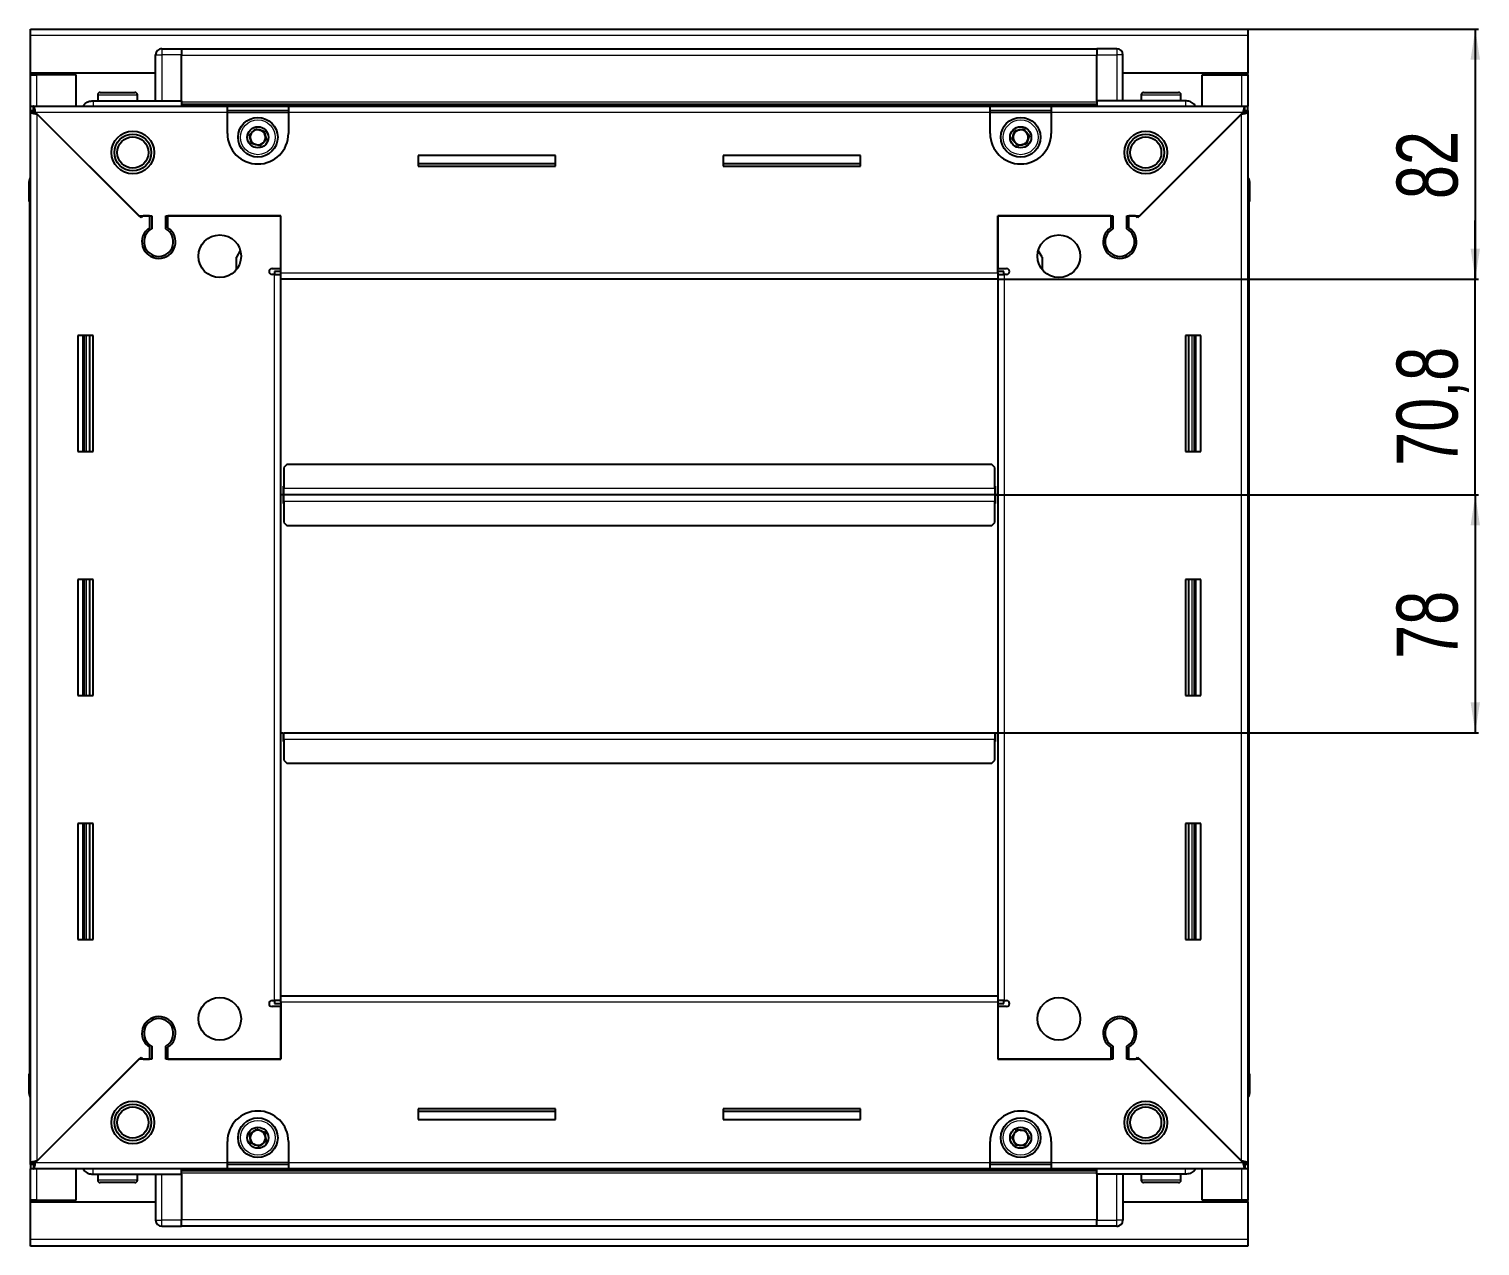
# Model space of a CAD drawing. Header units: millimetres. Extents: x 1021 to 3637, y -589 to 1493.
# Drawn here: x 3161.3 to 3636.8, y 943.2 to 1342.2 of the extents above; entities that cross this region are included whole.
import ezdxf

# ---------------------------------------------------------------- set-up
doc = ezdxf.new("R2010")
doc.units = ezdxf.units.MM
doc.layers.add('FORMAT', color=7, linetype='Continuous')
doc.styles.add('SLDTEXTSTYLE0', font='TXT', dxfattribs={"width": 0.75})
doc.dimstyles.new('SLDDIMSTYLE0', dxfattribs={"dimtxt": 20, "dimasz": 10, "dimexe": 0, "dimexo": 0.0625, "dimgap": 5, "dimtad": 2, "dimdec": 1, "dimrnd": 1e-09, "dimzin": 12, "dimdsep": 46, "dimtxsty": 'SLDTEXTSTYLE0', "dimsah": 1, "dimcen": 0.09, "dimadec": 0, "dimazin": 3, "dimtfac": 1, "dimtofl": 0, "dimtmove": 0, "dimatfit": 3, "dimfxl": 0, "dimfrac": 2, "dimtolj": 1, "dimtzin": 12, "dimarcsym": 0})
doc.dimstyles.new('SLDDIMSTYLE1', dxfattribs={"dimtxt": 20, "dimasz": 10, "dimexe": 0, "dimexo": 0.0625, "dimgap": 5, "dimtad": 2, "dimdec": 1, "dimrnd": 1e-09, "dimzin": 12, "dimdsep": 46, "dimtxsty": 'SLDTEXTSTYLE0', "dimsah": 1, "dimcen": 0.09, "dimadec": 0, "dimazin": 3, "dimtfac": 1, "dimtmove": 0, "dimatfit": 0, "dimfxl": 0, "dimfrac": 2, "dimtolj": 1, "dimtzin": 12, "dimarcsym": 0})

# ---------------------------------------------------------------- blocks, each defined once
blk = doc.blocks.new('_D_5')
at = {"layer": 'FORMAT'}
for p, q in [((3560.81, 1342.16), (3636.3, 1342.16)), ((3635.3, 1342.16), (3635.3, 1260.16)), ((3478.81, 1260.16), (3636.3, 1260.16))]:
    blk.add_line(p, q, dxfattribs=at)
for points in [[(3635.3, 1342.16), (3633.76, 1332.16), (3636.83, 1332.16)], [(3635.3, 1260.16), (3636.83, 1270.16), (3633.76, 1270.16)]]:
    blk.add_solid(points, dxfattribs=at)
at = {"layer": 'FORMAT', "insert": (3609.51, 1286.39), "char_height": 20, "attachment_point": 1, "rotation": 90, "style": 'SLDTEXTSTYLE0'}
blk.add_mtext('82', dxfattribs=at)
blk = doc.blocks.new('_D_6')
at = {"layer": 'FORMAT'}
for p, q in [((3635.3, 1260.16), (3635.3, 1279.39)), ((3478.81, 1260.16), (3636.3, 1260.16)), ((3635.3, 1189.41), (3635.3, 1260.16)), ((3477.81, 1189.41), (3636.3, 1189.41)), ((3635.3, 1189.41), (3635.3, 1170.18))]:
    blk.add_line(p, q, dxfattribs=at)
for points in [[(3635.3, 1260.16), (3636.83, 1270.16), (3633.76, 1270.16)], [(3635.3, 1189.41), (3633.76, 1179.41), (3636.83, 1179.41)]]:
    blk.add_solid(points, dxfattribs=at)
at = {"layer": 'FORMAT', "insert": (3609.51, 1198.93), "char_height": 20, "attachment_point": 1, "rotation": 90, "style": 'SLDTEXTSTYLE0'}
blk.add_mtext('70,8', dxfattribs=at)
blk = doc.blocks.new('_D_7')
at = {"layer": 'FORMAT'}
for p, q in [((3477.81, 1189.41), (3636.3, 1189.41)), ((3635.3, 1189.41), (3635.3, 1111.46)), ((3477.81, 1111.46), (3636.3, 1111.46))]:
    blk.add_line(p, q, dxfattribs=at)
for points in [[(3635.3, 1189.41), (3633.76, 1179.41), (3636.83, 1179.41)], [(3635.3, 1111.46), (3636.83, 1121.46), (3633.76, 1121.46)]]:
    blk.add_solid(points, dxfattribs=at)
at = {"layer": 'FORMAT', "insert": (3609.51, 1135.66), "char_height": 20, "attachment_point": 1, "rotation": 90, "style": 'SLDTEXTSTYLE0'}
blk.add_mtext('78', dxfattribs=at)

msp = doc.modelspace()

# ---------------------------------------------------------------- linework, layer by layer
at = {"color": 7, "linetype": 'Continuous', "lineweight": 25}
for p, q in [((3161.8, 1342.16), (3560.8, 1342.16)), ((3161.8, 1340.06), (3161.8, 1342.16)), ((3560.8, 1342.16), (3560.8, 1340.06)), ((3161.8, 1327.66), (3161.8, 1340.06)), ((3560.8, 1340.06), (3560.8, 1327.66)), ((3202.8, 1318.66), (3202.8, 1333.66)), ((3203.47, 1335.16), (3203.47, 1335.16)), ((3204.8, 1335.66), (3211.3, 1335.66)), ((3204.8, 1335.66), (3211.3, 1335.66)), ((3211.3, 1335.66), (3211.3, 1335.66)), ((3211.3, 1335.66), (3211.3, 1335.66)), ((3211.3, 1335.66), (3211.3, 1333.66)), ((3511.3, 1335.51), (3211.3, 1335.51)), ((3211.3, 1318.66), (3211.3, 1333.66)), ((3511.3, 1335.66), (3511.3, 1335.66)), ((3517.8, 1335.66), (3511.3, 1335.66)), ((3517.8, 1335.66), (3511.3, 1335.66)), ((3511.3, 1335.66), (3511.3, 1333.66)), ((3511.3, 1318.66), (3511.3, 1333.66)), ((3519.8, 1333.66), (3519.8, 1333.66)), ((3519.8, 1318.66), (3519.8, 1333.66)), ((3202.8, 1327.66), (3161.8, 1327.66)), ((3161.8, 1327.16), (3161.8, 1327.66)), ((3161.8, 1327.16), (3163.9, 1327.16)), ((3161.8, 1316.91), (3161.8, 1327.16)), ((3163.3, 1327.16), (3163.3, 1327.66)), ((3176.8, 1327.16), (3163.9, 1327.16)), ((3176.8, 1316.91), (3176.8, 1327.16)), ((3560.8, 1327.66), (3519.8, 1327.66)), ((3545.8, 1327.16), (3558.7, 1327.16)), ((3545.8, 1316.91), (3545.8, 1327.16)), ((3558.7, 1327.16), (3560.8, 1327.16)), ((3559.3, 1327.16), (3559.3, 1327.66)), ((3560.8, 1327.16), (3560.8, 1327.66)), ((3560.8, 1327.16), (3560.8, 1316.91)), ((3182.3, 1318.66), (3211.3, 1318.66)), ((3183.8, 1320.56), (3183.8, 1318.66)), ((3184.6, 1321.36), (3196, 1321.36)), ((3196.8, 1318.66), (3196.8, 1320.56)), ((3211.3, 1318.66), (3211.3, 1318.16)), ((3211.3, 1317.51), (3511.3, 1317.51)), ((3540.3, 1318.66), (3511.3, 1318.66)), ((3511.3, 1318.66), (3511.3, 1318.16)), ((3525.8, 1320.56), (3525.8, 1318.66)), ((3526.6, 1321.36), (3538, 1321.36)), ((3538.8, 1318.66), (3538.8, 1320.56)), ((3161.8, 1315.41), (3161.8, 1316.91)), ((3161.8, 1316.91), (3162.8, 1316.91)), ((3161.8, 1314.91), (3161.8, 1315.41)), ((3161.8, 1315.41), (3162.8, 1315.41)), ((3161.8, 970.41), (3161.8, 1314.91)), ((3163.3, 1314.91), (3161.8, 1314.91)), ((3162.8, 1315.41), (3162.8, 1316.91)), ((3162.8, 1316.91), (3226.3, 1316.91)), ((3163.4, 1314.81), (3197.3, 1280.91)), ((3198, 1280.21), (3163.9, 1314.31)), ((3226.3, 1314.81), (3226.3, 1316.91)), ((3226.3, 1316.91), (3246.3, 1316.91)), ((3226.3, 1315.41), (3246.3, 1315.41)), ((3226.3, 1307.91), (3226.3, 1314.81)), ((3246.3, 1316.91), (3246.3, 1314.81)), ((3246.3, 1316.91), (3476.3, 1316.91)), ((3246.3, 1314.81), (3246.3, 1307.91)), ((3476.3, 1314.81), (3476.3, 1316.91)), ((3476.3, 1316.91), (3496.3, 1316.91)), ((3476.3, 1315.41), (3496.3, 1315.41)), ((3476.3, 1307.91), (3476.3, 1314.81)), ((3496.3, 1316.91), (3559.8, 1316.91)), ((3496.3, 1316.91), (3496.3, 1314.81)), ((3496.3, 1314.81), (3496.3, 1307.91)), ((3558.7, 1314.31), (3524.6, 1280.21)), ((3525.3, 1280.91), (3559.2, 1314.81)), ((3559.3, 1314.91), (3560.8, 1314.91)), ((3559.8, 1315.41), (3559.8, 1316.91)), ((3559.8, 1316.91), (3560.8, 1316.91)), ((3559.8, 1315.41), (3560.8, 1315.41)), ((3560.8, 1315.41), (3560.8, 1316.91)), ((3560.8, 1315.41), (3560.8, 1314.91)), ((3560.8, 1314.91), (3560.8, 970.41)), ((3333.8, 1300.66), (3288.8, 1300.66)), ((3288.8, 1300.66), (3288.8, 1297.16)), ((3333.8, 1297.16), (3333.8, 1300.66)), ((3433.8, 1300.66), (3388.8, 1300.66)), ((3388.8, 1300.66), (3388.8, 1297.16)), ((3433.8, 1297.16), (3433.8, 1300.66)), ((3333.8, 1297.91), (3288.8, 1297.91)), ((3288.8, 1297.16), (3333.8, 1297.16)), ((3433.8, 1297.91), (3388.8, 1297.91)), ((3388.8, 1297.16), (3433.8, 1297.16)), ((3560.8, 1293.49), (3560.8, 1293.49)), ((3161.3, 1292.16), (3161.3, 1285.66)), ((3161.3, 1285.66), (3161.3, 1292.16)), ((3561.3, 1292.16), (3561.3, 1285.66)), ((3561.3, 1285.66), (3561.3, 1292.16)), ((3161.3, 1285.66), (3161.3, 1285.66)), ((3161.8, 1285.66), (3161.3, 1285.66)), ((3161.45, 1285.66), (3161.45, 999.66)), ((3560.8, 1285.66), (3561.3, 1285.66)), ((3561.15, 999.66), (3561.15, 1285.66)), ((3561.3, 1285.66), (3561.3, 1285.66)), ((3561.3, 1285.66), (3561.3, 1285.66)), ((3197.3, 1280.91), (3201.5, 1280.91)), ((3198.7, 1280.91), (3198, 1280.21)), ((3200.8, 1280.91), (3198.7, 1280.91)), ((3200.8, 1280.91), (3200.8, 1277.02)), ((3201.5, 1280.91), (3201.5, 1276.63)), ((3206.1, 1280.91), (3243.8, 1280.91)), ((3206.1, 1276.63), (3206.1, 1280.91)), ((3206.8, 1277.02), (3206.8, 1280.91)), ((3243.8, 1280.91), (3206.8, 1280.91)), ((3243.8, 1262.26), (3243.8, 1280.91)), ((3243.8, 1263.66), (3243.8, 1280.91)), ((3478.8, 1280.91), (3516.5, 1280.91)), ((3478.8, 1262.26), (3478.8, 1280.91)), ((3478.8, 1280.91), (3478.8, 1263.66)), ((3515.8, 1280.91), (3478.8, 1280.91)), ((3515.8, 1280.91), (3515.8, 1277.02)), ((3516.5, 1280.91), (3516.5, 1276.63)), ((3521.1, 1280.91), (3525.3, 1280.91)), ((3521.1, 1276.63), (3521.1, 1280.91)), ((3523.9, 1280.91), (3521.8, 1280.91)), ((3521.8, 1277.02), (3521.8, 1280.91)), ((3524.6, 1280.21), (3523.9, 1280.91)), ((3201.8, 1268.05), (3201.8, 1267.29)), ((3230.53, 1269.56), (3229.3, 1267.41)), ((3229.3, 1263.33), (3229.3, 1267.41)), ((3493.3, 1267.41), (3492.06, 1269.56)), ((3493.3, 1267.41), (3493.3, 1263.33)), ((3520.8, 1268.05), (3520.8, 1267.29)), ((3240.95, 1263.66), (3243.8, 1263.66)), ((3241.7, 1261.66), (3240.95, 1261.66)), ((3241.7, 1261.66), (3243.8, 1261.66)), ((3243.8, 1262.66), (3241.8, 1262.66)), ((3241.8, 1262.66), (3241.8, 1261.66)), ((3243.8, 1260.16), (3243.8, 1262.26)), ((3478.8, 1263.66), (3481.65, 1263.66)), ((3480.8, 1262.66), (3478.8, 1262.66)), ((3478.8, 1262.26), (3478.8, 1260.16)), ((3478.8, 1261.66), (3480.9, 1261.66)), ((3480.8, 1261.66), (3480.8, 1262.66)), ((3481.65, 1261.66), (3480.9, 1261.66)), ((3478.8, 1260.16), (3243.8, 1260.16)), ((3243.8, 1025.16), (3243.8, 1260.16)), ((3478.8, 1260.16), (3478.8, 1025.16)), ((3182.3, 1241.66), (3177.3, 1241.66)), ((3177.3, 1241.66), (3177.3, 1203.66)), ((3179.45, 1203.66), (3179.45, 1241.66)), ((3181.24, 1203.66), (3181.24, 1241.66)), ((3181.27, 1203.66), (3181.27, 1241.66)), ((3182.3, 1203.66), (3182.3, 1241.66)), ((3540.3, 1241.66), (3540.3, 1203.66)), ((3545.3, 1241.66), (3540.3, 1241.66)), ((3541.32, 1241.66), (3541.32, 1203.66)), ((3541.35, 1241.66), (3541.35, 1203.66)), ((3543.15, 1241.66), (3543.15, 1203.66)), ((3545.3, 1203.66), (3545.3, 1241.66)), ((3177.3, 1203.66), (3182.3, 1203.66)), ((3540.3, 1203.66), (3545.3, 1203.66)), ((3245.8, 1199.41), (3244.8, 1198.41)), ((3244.8, 1198.41), (3244.8, 1191.51)), ((3476.8, 1199.41), (3245.8, 1199.41)), ((3477.8, 1198.41), (3476.8, 1199.41)), ((3477.8, 1191.51), (3477.8, 1198.41)), ((3244.55, 1189.41), (3243.8, 1189.41)), ((3244.8, 1192.26), (3244.55, 1192.26)), ((3244.55, 1192.26), (3244.55, 1189.41)), ((3244.55, 1189.41), (3244.55, 1186.56)), ((3244.8, 1189.41), (3244.8, 1191.51)), ((3477.8, 1189.41), (3244.8, 1189.41)), ((3244.8, 1187.31), (3244.8, 1189.41)), ((3478.05, 1192.26), (3477.8, 1192.26)), ((3477.8, 1191.51), (3477.8, 1189.41)), ((3477.8, 1189.41), (3477.8, 1187.31)), ((3478.05, 1189.41), (3478.05, 1192.26)), ((3478.8, 1189.41), (3478.05, 1189.41)), ((3478.05, 1186.56), (3478.05, 1189.41)), ((3244.55, 1186.56), (3244.8, 1186.56)), ((3244.8, 1187.31), (3244.8, 1180.41)), ((3477.8, 1180.41), (3477.8, 1187.31)), ((3477.8, 1186.56), (3478.05, 1186.56)), ((3244.8, 1180.41), (3245.8, 1179.41)), ((3245.8, 1179.41), (3476.8, 1179.41)), ((3476.8, 1179.41), (3477.8, 1180.41)), ((3182.3, 1161.66), (3177.3, 1161.66)), ((3177.3, 1161.66), (3177.3, 1123.66)), ((3179.45, 1123.66), (3179.45, 1161.66)), ((3181.24, 1123.66), (3181.24, 1161.66)), ((3181.27, 1123.66), (3181.27, 1161.66)), ((3182.3, 1123.66), (3182.3, 1161.66)), ((3540.3, 1161.66), (3540.3, 1123.66)), ((3545.3, 1161.66), (3540.3, 1161.66)), ((3541.32, 1161.66), (3541.32, 1123.66)), ((3541.35, 1161.66), (3541.35, 1123.66)), ((3543.15, 1161.66), (3543.15, 1123.66)), ((3545.3, 1123.66), (3545.3, 1161.66)), ((3177.3, 1123.66), (3182.3, 1123.66)), ((3540.3, 1123.66), (3545.3, 1123.66)), ((3243.8, 1111.46), (3244.55, 1111.46)), ((3244.55, 1111.46), (3244.55, 1108.61)), ((3244.55, 1108.61), (3244.8, 1108.61)), ((3244.8, 1109.36), (3244.8, 1111.46)), ((3244.8, 1111.46), (3477.8, 1111.46)), ((3244.8, 1109.36), (3244.8, 1102.46)), ((3477.8, 1111.46), (3477.8, 1109.36)), ((3477.8, 1102.46), (3477.8, 1109.36)), ((3477.8, 1108.61), (3478.05, 1108.61)), ((3478.05, 1108.61), (3478.05, 1111.46)), ((3478.05, 1111.46), (3478.8, 1111.46)), ((3244.8, 1102.46), (3245.8, 1101.46)), ((3245.8, 1101.46), (3476.8, 1101.46)), ((3476.8, 1101.46), (3477.8, 1102.46)), ((3182.3, 1081.66), (3177.3, 1081.66)), ((3177.3, 1081.66), (3177.3, 1043.66)), ((3179.45, 1043.66), (3179.45, 1081.66)), ((3181.24, 1043.66), (3181.24, 1081.66)), ((3181.27, 1043.66), (3181.27, 1081.66)), ((3182.3, 1043.66), (3182.3, 1081.66)), ((3540.3, 1081.66), (3540.3, 1043.66)), ((3545.3, 1081.66), (3540.3, 1081.66)), ((3541.32, 1081.66), (3541.32, 1043.66)), ((3541.35, 1081.66), (3541.35, 1043.66)), ((3543.15, 1081.66), (3543.15, 1043.66)), ((3545.3, 1043.66), (3545.3, 1081.66)), ((3177.3, 1043.66), (3182.3, 1043.66)), ((3540.3, 1043.66), (3545.3, 1043.66)), ((3240.95, 1023.66), (3241.7, 1023.66)), ((3243.8, 1023.66), (3241.7, 1023.66)), ((3241.8, 1023.66), (3241.8, 1022.66)), ((3241.8, 1022.66), (3243.8, 1022.66)), ((3243.8, 1023.06), (3243.8, 1025.16)), ((3243.8, 1025.16), (3478.8, 1025.16)), ((3243.8, 1023.06), (3243.8, 1004.41)), ((3478.8, 1025.16), (3478.8, 1023.06)), ((3480.9, 1023.66), (3478.8, 1023.66)), ((3478.8, 1023.06), (3478.8, 1004.41)), ((3478.8, 1022.66), (3480.8, 1022.66)), ((3480.8, 1022.66), (3480.8, 1023.66)), ((3480.9, 1023.66), (3481.65, 1023.66)), ((3201.8, 1018.04), (3201.8, 1017.28)), ((3243.8, 1021.66), (3240.95, 1021.66)), ((3243.8, 1004.41), (3243.8, 1021.66)), ((3478.8, 1021.66), (3478.8, 1004.41)), ((3481.65, 1021.66), (3478.8, 1021.66)), ((3520.8, 1018.04), (3520.8, 1017.28)), ((3200.8, 1008.3), (3200.8, 1004.41)), ((3201.5, 1008.7), (3201.5, 1004.41)), ((3206.1, 1004.41), (3206.1, 1008.7)), ((3206.8, 1004.41), (3206.8, 1008.3)), ((3515.8, 1008.3), (3515.8, 1004.41)), ((3516.5, 1008.7), (3516.5, 1004.41)), ((3521.1, 1004.41), (3521.1, 1008.7)), ((3521.8, 1004.41), (3521.8, 1008.3)), ((3197.3, 1004.41), (3163.4, 970.51)), ((3163.9, 971.01), (3198, 1005.11)), ((3201.5, 1004.41), (3197.3, 1004.41)), ((3198, 1005.11), (3198.7, 1004.41)), ((3198.7, 1004.41), (3200.8, 1004.41)), ((3243.8, 1004.41), (3206.1, 1004.41)), ((3206.8, 1004.41), (3243.8, 1004.41)), ((3516.5, 1004.41), (3478.8, 1004.41)), ((3478.8, 1004.41), (3515.8, 1004.41)), ((3525.3, 1004.41), (3521.1, 1004.41)), ((3521.8, 1004.41), (3523.9, 1004.41)), ((3523.9, 1004.41), (3524.6, 1005.11)), ((3524.6, 1005.11), (3558.7, 971.01)), ((3559.2, 970.51), (3525.3, 1004.41)), ((3161.3, 993.16), (3161.3, 999.66)), ((3161.3, 999.66), (3161.3, 999.66)), ((3161.3, 999.66), (3161.3, 999.66)), ((3161.3, 999.66), (3161.3, 993.16)), ((3161.8, 999.66), (3161.3, 999.66)), ((3560.8, 999.66), (3561.3, 999.66)), ((3561.3, 999.66), (3561.3, 999.66)), ((3561.3, 993.16), (3561.3, 999.66)), ((3561.3, 999.66), (3561.3, 993.16)), ((3161.8, 991.84), (3161.8, 991.84)), ((3333.8, 988.16), (3288.8, 988.16)), ((3288.8, 988.16), (3288.8, 984.66)), ((3288.8, 987.41), (3333.8, 987.41)), ((3288.8, 984.66), (3333.8, 984.66)), ((3333.8, 984.66), (3333.8, 988.16)), ((3433.8, 988.16), (3388.8, 988.16)), ((3388.8, 988.16), (3388.8, 984.66)), ((3388.8, 987.41), (3433.8, 987.41)), ((3388.8, 984.66), (3433.8, 984.66)), ((3433.8, 984.66), (3433.8, 988.16)), ((3226.3, 970.51), (3226.3, 977.41)), ((3246.3, 977.41), (3246.3, 970.51)), ((3476.3, 970.51), (3476.3, 977.41)), ((3496.3, 977.41), (3496.3, 970.51)), ((3161.8, 969.91), (3161.8, 970.41)), ((3163.3, 970.41), (3161.8, 970.41)), ((3226.3, 968.41), (3226.3, 970.51)), ((3246.3, 970.51), (3246.3, 968.41)), ((3476.3, 968.41), (3476.3, 970.51)), ((3496.3, 970.51), (3496.3, 968.41)), ((3559.3, 970.41), (3560.8, 970.41)), ((3560.8, 970.41), (3560.8, 969.91)), ((3161.8, 969.91), (3161.8, 968.41)), ((3162.8, 969.91), (3161.8, 969.91)), ((3161.8, 958.16), (3161.8, 968.41)), ((3162.8, 968.41), (3161.8, 968.41)), ((3162.8, 969.91), (3162.8, 968.41)), ((3226.3, 968.41), (3162.8, 968.41)), ((3176.8, 958.16), (3176.8, 968.41)), ((3182.3, 966.66), (3211.3, 966.66)), ((3183.8, 966.66), (3183.8, 964.76)), ((3196.8, 964.76), (3196.8, 966.66)), ((3202.8, 966.66), (3202.8, 951.66)), ((3511.3, 967.81), (3211.3, 967.81)), ((3211.3, 966.66), (3211.3, 967.16)), ((3211.3, 966.66), (3211.3, 951.66)), ((3246.3, 969.91), (3226.3, 969.91)), ((3246.3, 968.41), (3226.3, 968.41)), ((3476.3, 968.41), (3246.3, 968.41)), ((3496.3, 969.91), (3476.3, 969.91)), ((3496.3, 968.41), (3476.3, 968.41)), ((3559.8, 968.41), (3496.3, 968.41)), ((3511.3, 966.66), (3511.3, 967.16)), ((3540.3, 966.66), (3511.3, 966.66)), ((3511.3, 966.66), (3511.3, 951.66)), ((3519.8, 966.66), (3519.8, 951.66)), ((3525.8, 966.66), (3525.8, 964.76)), ((3538.8, 964.76), (3538.8, 966.66)), ((3545.8, 958.16), (3545.8, 968.41)), ((3559.8, 969.91), (3559.8, 968.41)), ((3560.8, 969.91), (3559.8, 969.91)), ((3560.8, 968.41), (3559.8, 968.41)), ((3560.8, 969.91), (3560.8, 968.41)), ((3560.8, 968.41), (3560.8, 958.16)), ((3188.37, 963.96), (3184.6, 963.96)), ((3196, 963.96), (3188.37, 963.96)), ((3533.59, 963.96), (3526.6, 963.96)), ((3538, 963.96), (3533.59, 963.96)), ((3163.9, 958.16), (3161.8, 958.16)), ((3161.8, 957.66), (3161.8, 958.16)), ((3161.8, 945.26), (3161.8, 957.66)), ((3161.8, 957.66), (3202.8, 957.66)), ((3163.3, 957.66), (3163.3, 958.16)), ((3163.9, 958.16), (3176.8, 958.16)), ((3519.8, 957.66), (3560.8, 957.66)), ((3558.7, 958.16), (3545.8, 958.16)), ((3560.8, 958.16), (3558.7, 958.16)), ((3559.3, 957.66), (3559.3, 958.16)), ((3560.8, 957.66), (3560.8, 958.16)), ((3560.8, 957.66), (3560.8, 945.26)), ((3202.8, 951.66), (3202.8, 951.66)), ((3211.3, 949.66), (3211.3, 951.66)), ((3511.3, 949.66), (3511.3, 951.66)), ((3204.8, 949.66), (3211.3, 949.66)), ((3204.8, 949.66), (3211.3, 949.66)), ((3211.3, 949.81), (3511.3, 949.81)), ((3211.3, 949.66), (3211.3, 949.66)), ((3511.3, 949.66), (3511.3, 949.66)), ((3517.8, 949.66), (3511.3, 949.66)), ((3511.3, 949.66), (3511.3, 949.66)), ((3517.8, 949.66), (3511.3, 949.66)), ((3519.12, 950.16), (3519.12, 950.16)), ((3161.8, 943.16), (3161.8, 945.26)), ((3560.8, 943.16), (3161.8, 943.16)), ((3560.8, 945.26), (3560.8, 943.16))]:
    msp.add_line(p, q, dxfattribs=at)
at = {"color": 8, "linetype": 'Continuous', "lineweight": 18}
for p, q in [((3560.8, 1340.06), (3161.8, 1340.06)), ((3202.8, 1333.66), (3204.8, 1333.66)), ((3204.8, 1335.66), (3204.8, 1333.66)), ((3204.8, 1333.66), (3204.8, 1318.66)), ((3211.3, 1333.66), (3204.8, 1333.66)), ((3511.3, 1333.51), (3211.3, 1333.51)), ((3511.3, 1333.66), (3517.8, 1333.66)), ((3517.8, 1335.66), (3517.8, 1333.66)), ((3517.8, 1333.66), (3517.8, 1318.66)), ((3519.8, 1333.66), (3517.8, 1333.66)), ((3163.9, 1327.16), (3163.9, 1327.66)), ((3163.9, 1316.91), (3163.9, 1327.16)), ((3558.7, 1327.66), (3558.7, 1327.16)), ((3558.7, 1327.16), (3558.7, 1316.91)), ((3183.8, 1320.56), (3196.8, 1320.56)), ((3511.3, 1318.16), (3211.3, 1318.16)), ((3525.8, 1320.56), (3538.8, 1320.56)), ((3226.3, 1314.81), (3163.4, 1314.81)), ((3163.9, 1314.31), (3163.9, 971.01)), ((3511.3, 1316.93), (3211.3, 1316.93)), ((3226.3, 1314.81), (3246.3, 1314.81)), ((3476.3, 1314.81), (3246.3, 1314.81)), ((3476.3, 1314.81), (3496.3, 1314.81)), ((3559.2, 1314.81), (3496.3, 1314.81)), ((3558.7, 971.01), (3558.7, 1314.31)), ((3161.8, 1292.16), (3161.3, 1292.16)), ((3560.8, 1292.16), (3561.3, 1292.16)), ((3241.7, 1023.66), (3241.7, 1261.66)), ((3243.8, 1262.26), (3478.8, 1262.26)), ((3480.9, 1261.66), (3480.9, 1023.66)), ((3178.8, 1241.66), (3178.8, 1203.66)), ((3180.03, 1241.66), (3180.03, 1203.66)), ((3542.56, 1203.66), (3542.56, 1241.66)), ((3543.8, 1203.66), (3543.8, 1241.66)), ((3477.8, 1191.51), (3244.8, 1191.51)), ((3244.8, 1187.31), (3477.8, 1187.31)), ((3178.8, 1161.66), (3178.8, 1123.66)), ((3180.03, 1161.66), (3180.03, 1123.66)), ((3542.56, 1123.66), (3542.56, 1161.66)), ((3543.8, 1123.66), (3543.8, 1161.66)), ((3244.8, 1109.36), (3477.8, 1109.36)), ((3178.8, 1081.66), (3178.8, 1043.66)), ((3180.03, 1081.66), (3180.03, 1043.66)), ((3542.56, 1043.66), (3542.56, 1081.66)), ((3543.8, 1043.66), (3543.8, 1081.66)), ((3478.8, 1023.06), (3243.8, 1023.06)), ((3161.8, 993.16), (3161.3, 993.16)), ((3560.8, 993.16), (3561.3, 993.16)), ((3163.4, 970.51), (3226.3, 970.51)), ((3246.3, 970.51), (3226.3, 970.51)), ((3246.3, 970.51), (3476.3, 970.51)), ((3496.3, 970.51), (3476.3, 970.51)), ((3496.3, 970.51), (3559.2, 970.51)), ((3163.9, 958.16), (3163.9, 968.41)), ((3204.8, 951.66), (3204.8, 966.66)), ((3211.3, 968.4), (3511.3, 968.4)), ((3211.3, 967.16), (3511.3, 967.16)), ((3517.8, 951.66), (3517.8, 966.66)), ((3558.7, 968.41), (3558.7, 958.16)), ((3188.1, 964.76), (3183.8, 964.76)), ((3196.8, 964.76), (3188.1, 964.76)), ((3533.77, 964.76), (3525.8, 964.76)), ((3538.8, 964.76), (3533.77, 964.76)), ((3163.9, 957.66), (3163.9, 958.16)), ((3558.7, 958.16), (3558.7, 957.66)), ((3202.8, 951.66), (3204.8, 951.66)), ((3211.3, 951.66), (3204.8, 951.66)), ((3204.8, 949.66), (3204.8, 951.66)), ((3211.3, 951.81), (3511.3, 951.81)), ((3511.3, 951.66), (3517.8, 951.66)), ((3519.8, 951.66), (3517.8, 951.66)), ((3517.8, 949.66), (3517.8, 951.66)), ((3560.8, 945.26), (3161.8, 945.26))]:
    msp.add_line(p, q, dxfattribs=at)
at = {"color": 7, "linetype": 'Continuous', "lineweight": 25}
for centre, radius in [((3236.3, 1306.66), 6.5), ((3486.3, 1306.66), 6.5), ((3195.3, 1301.66), 7), ((3236.3, 1306.66), 3.46), ((3486.3, 1306.66), 3.46), ((3527.3, 1301.66), 7), ((3195.3, 1301.66), 6.02), ((3195.3, 1301.66), 5.1), ((3527.3, 1301.66), 6.03), ((3527.3, 1301.66), 5.1), ((3223.8, 1267.66), 7), ((3498.8, 1267.66), 7), ((3223.8, 1017.66), 7), ((3498.8, 1017.66), 7), ((3195.3, 983.66), 7), ((3195.3, 983.66), 6.03), ((3527.3, 983.66), 7), ((3527.3, 983.66), 6.02), ((3195.3, 983.66), 5.1), ((3236.3, 978.66), 6.5), ((3486.3, 978.66), 6.5), ((3527.3, 983.66), 5.1), ((3236.3, 978.66), 3.46), ((3486.3, 978.66), 3.46)]:
    msp.add_circle(centre, radius, dxfattribs=at)
at = {"color": 8, "linetype": 'Continuous', "lineweight": 18}
for centre in [(3236.3, 1306.66), (3486.3, 1306.66), (3236.3, 978.66), (3486.3, 978.66)]:
    msp.add_circle(centre, 5.7, dxfattribs=at)
at = {"color": 7, "linetype": 'Continuous', "lineweight": 25}
for centre, radius, start, end in [((3204.8, 1333.66), 2, 90, 180), ((3204.8, 1333.66), 2, 123.942, 131.4096), ((3204.8, 1333.66), 2, 90, 108.58), ((3517.8, 1333.66), 2, 0, 90), ((3517.8, 1333.66), 2, 0, 90), ((3184.6, 1320.56), 0.8, 90, 180), ((3196, 1320.56), 0.8, 0, 90), ((3202.6, 1318.86), 0.2, 270, 0), ((3520, 1318.86), 0.2, 180, 270), ((3526.6, 1320.56), 0.8, 90, 180), ((3538, 1320.56), 0.8, 0, 90), ((3236.3, 1307.91), 10, 180, 270), ((3236.3, 1306.66), 2.5, 134.0156, 194.0156), ((3236.3, 1306.66), 2.5, 74.0156, 134.0156), ((3236.3, 1307.91), 10, 270, 0), ((3236.3, 1306.66), 2.5, 14.0156, 74.0156), ((3486.3, 1307.91), 10, 180, 270), ((3486.3, 1306.66), 2.5, 100.1116, 160.1116), ((3486.3, 1306.66), 2.5, 40.1116, 100.1116), ((3486.3, 1307.91), 10, 270, 0), ((3486.3, 1306.66), 2.5, 340.1116, 40.1116), ((3236.3, 1306.66), 2.5, 194.0156, 254.0156), ((3236.3, 1306.66), 2.5, 254.0156, 314.0156), ((3236.3, 1306.66), 2.5, 314.0156, 14.0156), ((3486.3, 1306.66), 2.5, 160.1116, 220.1116), ((3486.3, 1306.66), 2.5, 220.1116, 280.1116), ((3486.3, 1306.66), 2.5, 280.1116, 340.1116), ((3163.3, 1292.16), 2, 138.5749, 180), ((3163.3, 1292.16), 2, 138.5904, 180), ((3559.3, 1292.16), 2, 33.7845, 41.4096), ((3559.3, 1292.16), 2, 0, 41.3942), ((3559.3, 1292.16), 2, 360, 19.5667), ((3203.8, 1272.41), 5.5, 123.0557, 56.9443), ((3203.8, 1272.41), 4.8, 118.631, 61.369), ((3518.8, 1272.41), 5.5, 123.0557, 56.9443), ((3518.8, 1272.41), 4.8, 118.631, 61.369), ((3240.95, 1262.66), 1, 90, 270), ((3481.65, 1262.66), 1, 270, 90), ((3240.95, 1022.66), 1, 90, 270), ((3481.65, 1022.66), 1, 270, 90), ((3203.8, 1012.91), 5.5, 303.0557, 236.9443), ((3203.8, 1012.91), 4.8, 298.631, 241.369), ((3518.8, 1012.91), 5.5, 303.0557, 236.9443), ((3518.8, 1012.91), 4.8, 298.631, 241.369), ((3163.3, 993.16), 2, 180, 221.3942), ((3559.3, 993.16), 2, 318.5904, 0), ((3236.3, 977.41), 10, 90, 180), ((3236.3, 977.41), 10, 0, 90), ((3486.3, 977.41), 10, 90, 180), ((3486.3, 977.41), 10, 0, 90), ((3236.3, 978.66), 2.5, 127.474, 187.474), ((3236.3, 978.66), 2.5, 67.474, 127.474), ((3236.3, 978.66), 2.5, 7.474, 67.474), ((3486.3, 978.66), 2.5, 147.0424, 207.0424), ((3486.3, 978.66), 2.5, 87.0424, 147.0424), ((3486.3, 978.66), 2.5, 27.0424, 87.0424), ((3486.3, 978.66), 2.5, 327.0424, 27.0424), ((3236.3, 978.66), 2.5, 187.474, 247.474), ((3236.3, 978.66), 2.5, 247.474, 307.474), ((3236.3, 978.66), 2.5, 307.474, 7.474), ((3486.3, 978.66), 2.5, 207.0424, 267.0424), ((3486.3, 978.66), 2.5, 267.0424, 327.0424), ((3202.6, 966.46), 0.2, 0, 90), ((3520, 966.46), 0.2, 90, 180), ((3184.6, 964.76), 0.8, 180, 270), ((3196, 964.76), 0.8, 270, 360), ((3526.6, 964.76), 0.8, 180, 270), ((3538, 964.76), 0.8, 270, 0), ((3204.8, 951.66), 2, 180, 270), ((3204.8, 951.66), 2, 180, 270), ((3517.8, 951.66), 2, 270, 0), ((3517.8, 951.66), 2, 270, 311.4096)]:
    msp.add_arc(centre, radius, start, end, dxfattribs=at)
for points, knots in [([(3179.08, 1316.91), (3179.2, 1317.11), (3179.59, 1317.76), (3180.74, 1318.47), (3181.78, 1318.6), (3182.3, 1318.66)], [0, 0, 0, 0, 0.18225, 0.591125, 1, 1, 1, 1]), ([(3211.3, 1318.66), (3211.3, 1318.63), (3211.3, 1318.55), (3211.3, 1317.93), (3211.3, 1317.37), (3211.3, 1317), (3211.3, 1316.99)], [0, 0, 0, 0, 0.3302672, 0.6605344, 0.9908016, 1, 1, 1, 1]), ([(3511.3, 1318.66), (3511.3, 1318.63), (3511.3, 1318.55), (3511.3, 1317.93), (3511.3, 1317.37), (3511.3, 1317), (3511.3, 1316.99)], [0, 0, 0, 0, 0.330266, 0.660532, 0.990799, 1, 1, 1, 1]), ([(3543.51, 1316.91), (3543.39, 1317.11), (3543, 1317.76), (3541.85, 1318.47), (3540.81, 1318.6), (3540.3, 1318.66)], [0, 0, 0, 0, 0.18225, 0.591125, 1, 1, 1, 1]), ([(3161.8, 1314.91), (3161.82, 1314.87), (3161.87, 1314.78), (3162.27, 1314.64), (3162.83, 1314.51), (3163.4, 1314.4), (3163.77, 1314.34), (3163.9, 1314.31)], [0, 0, 0, 0, 0.230255, 0.448522, 0.666786, 0.88505, 1, 1, 1, 1]), ([(3163.4, 1314.81), (3163.35, 1315.07), (3163.26, 1315.56), (3163.13, 1316.2), (3163, 1316.67), (3162.89, 1316.89), (3162.82, 1316.91), (3162.8, 1316.91)], [0, 0, 0, 0, 0.230255, 0.448522, 0.666786, 0.88505, 1, 1, 1, 1]), ([(3558.7, 1314.31), (3558.95, 1314.36), (3559.44, 1314.45), (3560.08, 1314.58), (3560.55, 1314.71), (3560.77, 1314.82), (3560.79, 1314.89), (3560.8, 1314.91)], [0, 0, 0, 0, 0.230255, 0.448522, 0.666786, 0.88505, 1, 1, 1, 1]), ([(3559.8, 1316.91), (3559.75, 1316.89), (3559.66, 1316.84), (3559.53, 1316.44), (3559.4, 1315.88), (3559.29, 1315.3), (3559.22, 1314.94), (3559.2, 1314.81)], [0, 0, 0, 0, 0.230255, 0.448522, 0.666786, 0.88505, 1, 1, 1, 1]), ([(3233.52, 1307.46), (3233.89, 1307.82), (3234.59, 1308.49), (3235.28, 1309.15), (3235.6, 1309.46)], [0, 0, 0, 0, 0.534686, 1, 1, 1, 1]), ([(3235.6, 1309.46), (3236.09, 1309.32), (3237.02, 1309.06), (3237.94, 1308.79), (3238.37, 1308.67)], [0, 0, 0, 0, 0.534686, 1, 1, 1, 1]), ([(3238.37, 1308.67), (3238.4, 1308.55), (3238.55, 1307.97), (3238.79, 1307), (3238.99, 1306.2), (3239.07, 1305.87)], [0, 0, 0, 0, 0.133125, 0.637099, 1, 1, 1, 1]), ([(3483.45, 1306.16), (3483.5, 1306.27), (3483.7, 1306.84), (3484.04, 1307.77), (3484.32, 1308.55), (3484.44, 1308.87)], [0, 0, 0, 0, 0.133125, 0.637099, 1, 1, 1, 1]), ([(3484.44, 1308.87), (3484.94, 1308.96), (3485.89, 1309.13), (3486.84, 1309.3), (3487.28, 1309.38)], [0, 0, 0, 0, 0.534686, 1, 1, 1, 1]), ([(3487.28, 1309.38), (3487.61, 1308.98), (3488.23, 1308.25), (3488.85, 1307.51), (3489.14, 1307.17)], [0, 0, 0, 0, 0.534686, 1, 1, 1, 1]), ([(3234.22, 1304.66), (3234.14, 1304.99), (3233.94, 1305.79), (3233.7, 1306.76), (3233.55, 1307.34), (3233.52, 1307.46)], [0, 0, 0, 0, 0.362901, 0.866875, 1, 1, 1, 1]), ([(3236.99, 1303.86), (3236.5, 1304.01), (3235.57, 1304.27), (3234.65, 1304.54), (3234.22, 1304.66)], [0, 0, 0, 0, 0.534686, 1, 1, 1, 1]), ([(3239.07, 1305.87), (3238.7, 1305.51), (3238.01, 1304.84), (3237.32, 1304.17), (3236.99, 1303.86)], [0, 0, 0, 0, 0.534686, 1, 1, 1, 1]), ([(3485.31, 1303.95), (3484.98, 1304.34), (3484.36, 1305.08), (3483.74, 1305.82), (3483.45, 1306.16)], [0, 0, 0, 0, 0.534686, 1, 1, 1, 1]), ([(3488.16, 1304.46), (3487.65, 1304.37), (3486.7, 1304.2), (3485.75, 1304.03), (3485.31, 1303.95)], [0, 0, 0, 0, 0.534686, 1, 1, 1, 1]), ([(3489.14, 1307.17), (3489.02, 1306.85), (3488.74, 1306.07), (3488.4, 1305.14), (3488.2, 1304.57), (3488.16, 1304.46)], [0, 0, 0, 0, 0.362901, 0.866875, 1, 1, 1, 1]), ([(3233.63, 979.77), (3233.73, 979.85), (3234.2, 980.21), (3234.99, 980.82), (3235.65, 981.32), (3235.92, 981.53)], [0, 0, 0, 0, 0.133125, 0.637099, 1, 1, 1, 1]), ([(3234, 976.91), (3233.94, 977.42), (3233.81, 978.38), (3233.69, 979.33), (3233.63, 979.77)], [0, 0, 0, 0, 0.534686, 1, 1, 1, 1]), ([(3235.92, 981.53), (3236.4, 981.33), (3237.29, 980.96), (3238.17, 980.59), (3238.59, 980.42)], [0, 0, 0, 0, 0.534686, 1, 1, 1, 1]), ([(3238.59, 980.42), (3238.65, 979.91), (3238.78, 978.95), (3238.9, 978), (3238.96, 977.56)], [0, 0, 0, 0, 0.534686, 1, 1, 1, 1]), ([(3483.41, 978.81), (3483.69, 979.25), (3484.22, 980.06), (3484.74, 980.86), (3484.98, 981.24)], [0, 0, 0, 0, 0.534686, 1, 1, 1, 1]), ([(3484.98, 981.24), (3485.11, 981.23), (3485.71, 981.2), (3486.7, 981.15), (3487.52, 981.1), (3487.87, 981.09)], [0, 0, 0, 0, 0.133125, 0.637099, 1, 1, 1, 1]), ([(3487.87, 981.09), (3488.1, 980.63), (3488.54, 979.77), (3488.98, 978.91), (3489.18, 978.52)], [0, 0, 0, 0, 0.534686, 1, 1, 1, 1]), ([(3236.67, 975.8), (3236.19, 976), (3235.3, 976.37), (3234.42, 976.74), (3234, 976.91)], [0, 0, 0, 0, 0.534686, 1, 1, 1, 1]), ([(3238.96, 977.56), (3238.69, 977.35), (3238.04, 976.85), (3237.25, 976.24), (3236.77, 975.88), (3236.67, 975.8)], [0, 0, 0, 0, 0.362901, 0.866875, 1, 1, 1, 1]), ([(3484.73, 976.24), (3484.49, 976.7), (3484.05, 977.56), (3483.62, 978.42), (3483.41, 978.81)], [0, 0, 0, 0, 0.534686, 1, 1, 1, 1]), ([(3487.61, 976.09), (3487.26, 976.11), (3486.44, 976.15), (3485.45, 976.2), (3484.85, 976.24), (3484.73, 976.24)], [0, 0, 0, 0, 0.362901, 0.866875, 1, 1, 1, 1]), ([(3489.18, 978.52), (3488.9, 978.08), (3488.37, 977.27), (3487.85, 976.47), (3487.61, 976.09)], [0, 0, 0, 0, 0.5346859, 1, 1, 1, 1]), ([(3163.9, 971.01), (3163.64, 970.97), (3163.15, 970.88), (3162.51, 970.74), (3162.04, 970.61), (3161.82, 970.5), (3161.8, 970.44), (3161.8, 970.41)], [0, 0, 0, 0, 0.2302553, 0.4485219, 0.6667858, 0.8850496, 1, 1, 1, 1]), ([(3162.8, 968.41), (3162.84, 968.44), (3162.93, 968.49), (3163.06, 968.89), (3163.2, 969.44), (3163.31, 970.02), (3163.37, 970.39), (3163.4, 970.51)], [0, 0, 0, 0, 0.2302553, 0.4485219, 0.6667858, 0.8850496, 1, 1, 1, 1]), ([(3560.8, 970.41), (3560.77, 970.46), (3560.72, 970.55), (3560.32, 970.68), (3559.77, 970.81), (3559.19, 970.92), (3558.82, 970.99), (3558.7, 971.01)], [0, 0, 0, 0, 0.2302553, 0.4485219, 0.6667858, 0.8850496, 1, 1, 1, 1]), ([(3559.2, 970.51), (3559.24, 970.26), (3559.33, 969.77), (3559.46, 969.13), (3559.6, 968.66), (3559.71, 968.44), (3559.77, 968.42), (3559.8, 968.41)], [0, 0, 0, 0, 0.230255, 0.448522, 0.666786, 0.88505, 1, 1, 1, 1]), ([(3179.08, 968.41), (3179.2, 968.21), (3179.59, 967.57), (3180.74, 966.86), (3181.78, 966.73), (3182.3, 966.66)], [0, 0, 0, 0, 0.18225, 0.591125, 1, 1, 1, 1]), ([(3211.3, 966.66), (3211.3, 966.7), (3211.3, 966.78), (3211.3, 967.39), (3211.3, 967.97), (3211.3, 968.37), (3211.3, 968.4)], [0, 0, 0, 0, 0.324279, 0.648558, 0.972836, 1, 1, 1, 1]), ([(3511.3, 966.66), (3511.3, 966.7), (3511.3, 966.78), (3511.3, 967.39), (3511.3, 967.97), (3511.3, 968.37), (3511.3, 968.4)], [0, 0, 0, 0, 0.3242788, 0.6485576, 0.9728365, 1, 1, 1, 1]), ([(3543.51, 968.41), (3543.39, 968.21), (3543, 967.57), (3541.85, 966.86), (3540.81, 966.73), (3540.3, 966.66)], [0, 0, 0, 0, 0.18225, 0.591125, 1, 1, 1, 1])]:
    msp.add_open_spline(points, degree=3, knots=knots, dxfattribs=at)
at = {"color": 8, "linetype": 'Continuous', "lineweight": 18}
for points in [[(3182.3, 1318.66), (3182.3, 1318.62), (3182.3, 1318.54), (3182.3, 1318.11), (3182.3, 1317.65), (3182.3, 1317.24), (3182.3, 1316.97), (3182.3, 1316.91)], [(3540.3, 1318.66), (3540.3, 1318.62), (3540.3, 1318.54), (3540.3, 1318.11), (3540.3, 1317.65), (3540.3, 1317.24), (3540.3, 1316.97), (3540.3, 1316.91)], [(3182.3, 966.66), (3182.3, 966.71), (3182.3, 966.78), (3182.3, 967.22), (3182.3, 967.67), (3182.3, 968.09), (3182.3, 968.36), (3182.3, 968.41)], [(3540.3, 966.66), (3540.3, 966.71), (3540.3, 966.78), (3540.3, 967.22), (3540.3, 967.67), (3540.3, 968.09), (3540.3, 968.36), (3540.3, 968.41)]]:
    msp.add_open_spline(points, degree=3, knots=[0, 0, 0, 0, 0.359753, 0.553414, 0.751185, 0.948956, 1, 1, 1, 1], dxfattribs=at)
at = {"color": 7, "linetype": 'Continuous', "lineweight": 25}
for points in [[(3163.4, 1314.81), (3163.35, 1314.89), (3163.25, 1315.05), (3163.1, 1315.25), (3162.95, 1315.39), (3162.85, 1315.41), (3162.8, 1315.41)], [(3163.3, 1314.91), (3163.3, 1314.86), (3163.32, 1314.76), (3163.46, 1314.61), (3163.66, 1314.46), (3163.82, 1314.36), (3163.9, 1314.31)], [(3558.7, 1314.31), (3558.77, 1314.36), (3558.93, 1314.46), (3559.13, 1314.61), (3559.27, 1314.76), (3559.29, 1314.86), (3559.3, 1314.91)], [(3559.8, 1315.41), (3559.75, 1315.41), (3559.65, 1315.39), (3559.5, 1315.25), (3559.35, 1315.05), (3559.25, 1314.89), (3559.2, 1314.81)], [(3162.8, 969.91), (3162.85, 969.92), (3162.95, 969.94), (3163.1, 970.08), (3163.25, 970.28), (3163.35, 970.44), (3163.4, 970.51)], [(3163.9, 971.01), (3163.82, 970.96), (3163.66, 970.86), (3163.46, 970.71), (3163.32, 970.56), (3163.3, 970.46), (3163.3, 970.41)], [(3559.3, 970.41), (3559.29, 970.46), (3559.27, 970.56), (3559.13, 970.71), (3558.93, 970.86), (3558.77, 970.96), (3558.7, 971.01)], [(3559.2, 970.51), (3559.25, 970.44), (3559.35, 970.28), (3559.5, 970.08), (3559.65, 969.94), (3559.75, 969.92), (3559.8, 969.91)]]:
    msp.add_open_spline(points, degree=3, dxfattribs=at)

# ---------------------------------------------------------------- dimensions: what is measured, and where the dimension line sits
at = {"layer": 'FORMAT'}
for base, p1, p2, dimstyle, picture, middle in [((3635.3, 1260.16), (3560.8, 1342.16), (3478.8, 1260.16), 'SLDDIMSTYLE0', '_D_5', (3635.3, 1301.16)), ((3635.29607592, 1260.16403824), (3477.79571902, 1189.41403824), (3478.79571902, 1260.16403824), 'SLDDIMSTYLE1', '_D_6', (3635.29607592, 1224.78903824)), ((3635.29607592, 1111.46403824), (3477.79571902, 1189.41403824), (3477.79571902, 1111.46403824), 'SLDDIMSTYLE0', '_D_7', (3635.29607592, 1150.43903824))]:
    dim = msp.add_linear_dim(base=base, p1=p1, p2=p2, angle=90, dimstyle=dimstyle, dxfattribs=at)
    dim.commit()
    dim.dimension.update_dxf_attribs({"geometry": picture, "text_midpoint": middle, "dimtype": 160})

doc.saveas('drawing.dxf')
